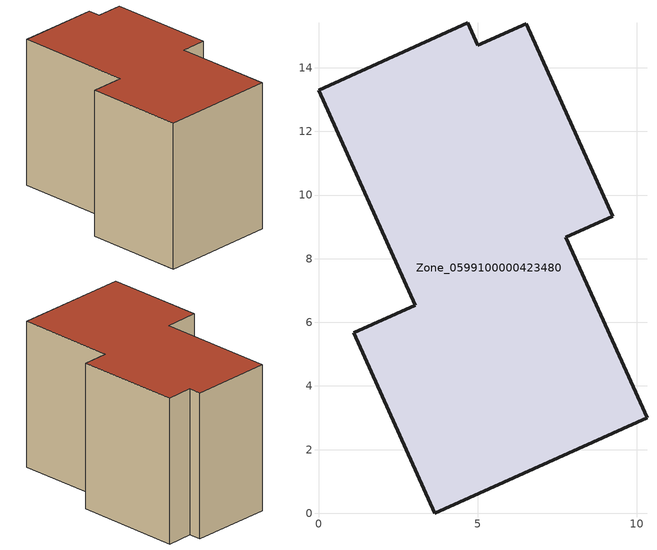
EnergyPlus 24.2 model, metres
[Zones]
Zone_0599100000423480
 floor ground (C_G): 10.32,3 3.66,0 1.11,5.68 3.03,6.54 0,13.29 4.69,15.42 5.01,14.71 6.53,15.39 9.25,9.34 7.77,8.68 z0
 wall outside (C_F): 5.01,14.71 4.69,15.42 0,13.29 3.03,6.54 1.11,5.68 3.66,0 10.32,3 7.77,8.68 9.25,9.34 6.53,15.39 5.01,14.71 z0:9.23
 roof outside (C_R): 10.32,3 7.77,8.68 9.25,9.34 6.53,15.39 5.01,14.71 4.69,15.42 0,13.29 3.03,6.54 1.11,5.68 3.66,0 z9.23
[BUILDING]
Pand.0599100000423480: North Axis=0; Terrain=City; Loads Convergence Tolerance Value=0.04; Temperature Convergence Tolerance Value=0.4; Solar Distribution=FullExterior; Maximum Number of Warmup Days=25; Minimum Number of Warmup Days=1
[Site:Location]
Rotterdam.The.Hague.AP_ZH_NLD Design_Conditions: Latitude=51.96; Longitude=4.45; Time Zone=1; Elevation=-4.5
[SITE:GROUNDTEMPERATURE:BUILDINGSURFACE]
18, 18, 18, 18, 18, 18, 18, 18, 18, 18, 18, 18
[MATERIAL] Thermal Absorptance=0.9; Solar Absorptance=0.7; Visible Absorptance=0.7
Name | Roughness | Thickness | Conductivity | Density | Specific Heat
G.TI.2006-2014 | MediumSmooth | 0.15 | 0.06 | 540 | 1210
F.TI.2006-2014 | Rough | 0.3 | 0.12 | 1920 | 840
R.TI.2006-2014 | MediumRough | 0.2 | 0.08 | 1500 | 1000
[CONSTRUCTION]
C_G: G.TI.2006-2014
C_F: F.TI.2006-2014
C_R: R.TI.2006-2014
[ZONE]
Zone_0599100000423480: Type=1; Multiplier=1; Ceiling Height=Autocalculate; Volume=Autocalculate; Floor Area=autocalculate; Part of Total Floor Area=Yes
[ZONEINFILTRATION:DESIGNFLOWRATE]
Infil_Zone_0599100000423480: Zone or ZoneList or Space or SpaceList=Zone_0599100000423480; Schedule=AlwaysOn; Design Flow Rate Calculation Method=Flow/Area; Flow Rate per Floor Area=0.0015; Constant Term Coefficient=1; Temperature Term Coefficient=0; Velocity Term Coefficient=0; Velocity Squared Term Coefficient=0
[HVACTEMPLATE:ZONE:IDEALLOADSAIRSYSTEM]
Zone_0599100000423480: Maximum Heating Supply Air Temperature=50; Minimum Cooling Supply Air Temperature=13; Maximum Heating Supply Air Humidity Ratio=0.0156; Minimum Cooling Supply Air Humidity Ratio=0.0077; Heating Limit=NoLimit; Cooling Limit=NoLimit; Dehumidification Control Type=ConstantSensibleHeatRatio; Cooling Sensible Heat Ratio=0.7; Dehumidification Setpoint=60; Humidification Control Type=None; Humidification Setpoint=30; Outdoor Air Method=None; Outdoor Air Flow Rate per Person=0.00944; Outdoor Air Flow Rate per Zone Floor Area=0; Outdoor Air Flow Rate per Zone=0; Demand Controlled Ventilation Type=None; Outdoor Air Economizer Type=NoEconomizer; Heat Recovery Type=None; Sensible Heat Recovery Effectiveness=0.7; Latent Heat Recovery Effectiveness=0.65
[ZONECONTROL:THERMOSTAT]
ThermostatControl_Zone_0599100000423480: Zone or ZoneList=Zone_0599100000423480; Control Type Schedule=DualSetpointControlType; Control 1=Thermostat_Zone_0599100000423480; Temperature Difference Between Cutout And Setpoint=0
[THERMOSTATSETPOINT:DUALSETPOINT]
Thermostat_Zone_0599100000423480: Heating Setpoint Temperature Schedule=HeatingSetpoint_Zone_0599100000423480; Cooling Setpoint Temperature Schedule=CoolingSetpoint_Zone_0599100000423480
[SCHEDULE:COMPACT]
HeatingSetpoint_Zone_0599100000423480: Through: 12/31, For: AllDays, Until: 24:00, 21
CoolingSetpoint_Zone_0599100000423480: Through: 12/31, For: AllDays, Until: 24:00, 24
DualSetpointControlType: Through: 12/31, For: AllDays, Until: 24:00, 4
AlwaysOn: Through: 12/31, For: AllDays, Until: 24:00, 1
